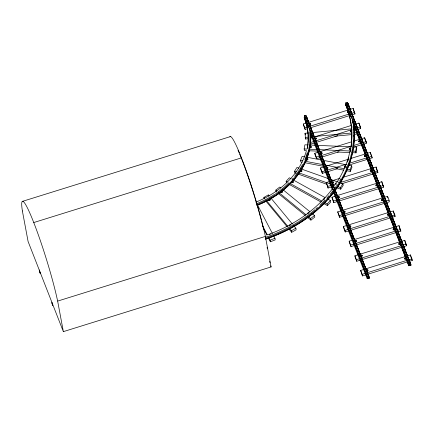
<?xml version="1.0" encoding="UTF-8"?>
<svg xmlns="http://www.w3.org/2000/svg" width="434" height="434" viewBox="0 0 434 434"><rect width="100%" height="100%" fill="white"/><g stroke="black" fill="none" stroke-linecap="round" stroke-linejoin="round"><path stroke-width="0.65" d="M291.713 181.998L291.995 182.763L293.346 182.361L293.069 181.596L292.049 181.64M306.442 117.044L306.632 116.963A87.223 68.545 -10.6 0 1 308.948 123.766M306.453 150.647L304.446 150.555L304.147 148.965L304.885 144.804L308.238 144.956M351.996 152.659L356.01 152.839L355.712 151.244L356.455 147.088L353.108 146.942M356.01 152.839L356.753 148.683L356.455 147.088M304.283 115.856L305.861 115.368L368.84 276.339L368.444 277.755A0.673 0.412 -21.4 0 0 368.802 278.004C371.792 277.391 364.999 279.523 367.886 278.292A0.673 0.412 -21.4 0 0 368.113 277.858L368.01 277.337L367.338 277.223L304.283 115.856L304.391 116.285L304.907 116.269M345.827 102.918L347.406 102.429L410.385 263.4L409.994 264.816A0.673 0.412 -21.4 0 0 410.347 265.065C413.325 264.452 406.549 266.584 409.436 265.353A0.673 0.412 -21.4 0 0 409.658 264.919L409.555 264.398L408.882 264.284L345.827 102.918L346.039 103.335M350.395 149.459L348.8 156.175C346.153 165.419 342.073 174.208 336.93 182.323M307.652 213.816L308.162 213.078M306.263 151.233C299.335 175.331 278.617 193.222 255.832 202.119M305.682 115.319L314.715 138.587M302.145 162.213L300.827 161.963L300.529 160.368L302.151 156.316L304.787 156.82M307.934 159.121L306.795 159.853L306.198 159.24L306.361 158.822L307.766 158.725L307.814 159.804L306.843 160.119L306.247 159.506L306.849 158.806M346.365 170.665L350.325 171.419L350.026 169.824L351.654 165.772L347.694 165.012M350.325 171.419L351.952 167.367L351.654 165.772M308.981 123.874L309.594 123.185L310.56 123.381L310.717 123.782L310.098 124.471L309.133 124.276M314.71 138.522L315.328 137.833L316.288 138.034L316.446 138.43L315.833 139.119L314.867 138.923M320.444 153.169L321.594 152.453L322.18 153.077L321.561 153.766L320.596 153.571M347.249 112.238L347.867 111.549M326.173 167.822L326.791 167.128L327.751 167.329L327.909 167.725L327.29 168.419L326.33 168.218M354.67 126.527L354.052 127.216L353.086 127.016M331.901 182.47L333.057 181.748L333.637 182.372L333.024 183.067L332.059 182.866M358.712 141.533L359.33 140.844L360.291 141.045M360.399 141.175L359.781 141.864L358.82 141.668M337.636 197.117L338.786 196.396L339.372 197.025L338.753 197.714L337.793 197.513M364.446 156.18L364.62 155.768M366.128 155.822L365.515 156.511L364.549 156.316M343.365 211.765L344.52 211.043L345.101 211.673L344.488 212.362L343.522 212.161M370.175 170.833L370.793 170.139M371.862 170.47L371.244 171.164L370.283 170.963M349.099 226.412L350.249 225.696L350.835 226.32L350.216 227.009L349.251 226.814M375.904 185.481L376.522 184.786M377.591 185.117L376.978 185.812L376.012 185.611M354.828 241.06L355.983 240.344L356.564 240.968L355.951 241.657L354.985 241.461M381.638 200.128L382.788 199.407M383.325 199.77L382.707 200.459L381.741 200.258M360.562 255.713L361.175 255.018L361.712 254.991L362.298 255.615L361.679 256.31L360.714 256.109M387.367 214.776L387.985 214.087L388.951 214.282M389.054 214.418L388.441 215.107L387.475 214.906M366.291 270.36L367.441 269.639L368.027 270.263L367.408 270.957L366.448 270.756M393.101 229.423L393.714 228.734M394.788 229.065L394.17 229.754L393.204 229.559M398.83 244.071L399.448 243.382M400.517 243.713L399.898 244.402L398.938 244.206M404.564 258.724L405.177 258.029M406.246 258.36L405.633 259.055L404.667 258.854M268.445 200.074L268.651 199.662M289.505 225.322L290.699 224.649M289.559 225.588L289.76 225.175M296.075 173.318L294.8 172.868L294.502 171.273L296.959 167.443L298.874 168.121M300.236 171.202L300.968 170.589L301.869 170.909M301.896 171.061L301.158 171.674L300.257 171.354M335.455 183.728L336.193 183.115M336.274 187.618L340.739 189.202L340.44 187.613L342.898 183.783L339.708 182.649M340.739 189.202L343.196 185.372L342.898 183.783M269.362 234.523L270.664 234.018M332.672 188.486C316.429 210.164 292.988 225.718 267.642 234.783M310.364 134.627L311.173 134.073M350.287 130.813L351.605 130.341M351.903 130.818L351.095 131.372L350.254 130.976M307.18 148.477A84.646 66.516 -10.6 0 0 304.158 117.712L304.907 117.321A85.46 67.161 -10.6 0 1 306.274 120.95M348.035 111.115A127.612 100.287 -10.6 0 0 345.703 104.773L346.451 104.382A0.673 0.412 -21.4 0 0 346.565 104.279M286.44 182.866L286.142 181.271L289.359 177.783L291.111 178.759M323.14 199.423L324.491 199.022M330.345 200.513L330.643 202.103L327.431 205.591L327.133 204.002L330.345 200.513L327.42 198.886M310.126 146.567L309.675 147.327L310.408 147.842L311.314 147.403L311.14 146.611M349.663 148.319L349.213 149.079L350.471 149.486M276.138 191.687L275.84 190.092L279.718 187.049L280.755 187.9M281.086 191.595L281.487 191.28M314.509 215.481L314.807 217.076L310.934 220.119L310.635 218.524L314.509 215.481L311.916 213.36M344.797 166.054L344.363 166.336L344.363 167.15L345.328 167.334M348.811 112.558L347.406 112.634L347.379 111.554L348.356 111.25L348.936 111.88L348.762 112.292L347.357 112.368M353.108 126.202L354.513 126.126L354.54 127.205L353.564 127.509M320.666 153.023L321.643 152.719L322.229 153.343L321.61 154.032L320.645 153.837M343.592 211.613L344.032 211.342M349.321 226.266L349.761 225.989M366.518 270.208L366.958 269.932M264.089 198.49L263.888 197.427L268.315 194.926L269.172 195.967M289.988 225.051L290.747 224.915M295.847 228.208L296.145 229.803L291.724 232.304L291.426 230.709L295.847 228.208L293.693 225.609M348.128 104.062L348.182 103.997A130.189 102.31 -10.6 0 1 351.6 114.028M369.562 277.972L361.148 256.423M368.84 276.339L367.327 276.713L367.338 277.223M410.385 263.4L408.871 263.774L408.882 264.284M274.934 238.288L275.232 239.883L270.398 241.771L270.1 240.176L274.934 238.288L273.366 235.293M311.683 135.001L310.332 134.784M311.731 135.267L310.711 135.365L310.315 134.361L311.124 133.808L311.965 134.204M22.79 201.257L230.519 136.564M304.462 116.285L306.719 121.954M307.69 128.632L305.135 129.43L303.621 125.567L303.323 123.972L306.523 122.979M308.438 122.383L348.068 110.041M349.983 109.444L353.178 108.446L354.99 113.903L352.43 114.701M305.135 129.43L304.836 127.835L307.391 127.043M309.952 126.245L348.936 114.104M351.497 113.307L354.692 112.308M310.25 127.84L349.875 115.498M33.749 222.555L241.472 157.857M310.332 138.224L312.252 137.627M314.167 137.03L351.242 125.486M355.712 124.091L358.913 123.093L360.421 126.961L360.719 128.551L357.524 129.549M314.699 142.884L310.863 144.077L310.565 142.488L313.766 141.489M315.681 140.893L352.115 129.549M354.03 128.947L355.31 128.551M357.225 127.954L360.421 126.961M315.979 142.488L337.712 135.717M319.793 157.732L316.598 158.725L315.084 154.862L314.786 153.273L317.981 152.274M319.901 151.678L351.86 141.723M353.775 141.126L359.526 139.336M361.446 138.739L364.641 137.746L366.155 141.609L366.453 143.198L363.258 144.197M316.598 158.725L316.299 157.135L319.495 156.137M321.41 155.54L351.453 146.187M353.368 145.591L361.039 143.198M362.96 142.602L366.155 141.609M322.348 156.934L338.965 151.759M353.026 147.381L361.978 144.593M325.522 172.379L322.326 173.378L320.818 169.515L320.52 167.92L323.715 166.922M325.63 166.325L348.003 159.359M350.558 158.562L365.26 153.983M367.175 153.386L370.37 152.394L372.182 157.851L369.627 158.643M322.326 173.378L322.028 171.783L325.223 170.784M327.144 170.188L346.316 164.22M348.876 163.423L366.773 157.846M368.688 157.249L371.884 156.256M328.082 171.582L337.668 168.598M348.535 165.213L367.066 159.441M331.896 186.832L328.061 188.025L326.249 182.568L329.444 181.569M331.364 180.973L339.67 178.385M342.231 177.593L370.989 168.631M372.909 168.034L376.104 167.041L377.911 172.499L375.356 173.296M328.061 188.025L327.762 186.43L330.958 185.437M332.873 184.841L335.433 184.043M339.263 182.85L372.502 172.499M374.417 171.897L377.613 170.904M341.482 183.842L372.801 174.088M336.985 201.68L333.789 202.673L332.281 198.81L331.983 197.215L335.178 196.222M337.093 195.626L376.723 183.284M378.638 182.687L381.833 181.689L383.645 187.146L381.09 187.944M333.789 202.673L333.491 201.078L336.686 200.085M338.607 199.488L378.231 187.146M380.151 186.549L383.347 185.551M338.905 201.078L378.529 188.736M343.354 216.127L339.524 217.32L337.712 211.863L340.907 210.87M342.827 210.273L382.452 197.931M384.372 197.334L387.567 196.336L389.076 200.199L389.374 201.794L386.179 202.792M339.524 217.32L339.225 215.725L342.421 214.732M344.336 214.136L383.965 201.794M385.88 201.197L389.076 200.199M344.634 215.731L384.264 203.389M348.448 230.975L345.252 231.968L343.739 228.105L343.44 226.51L346.636 225.517M348.556 224.921L388.186 212.579M390.101 211.982L393.296 210.984L394.81 214.852L395.108 216.441L391.913 217.439M345.252 231.968L344.954 230.378L348.149 229.38M350.07 228.783L389.694 216.441M391.614 215.844L394.81 214.852M351.003 230.177L390.633 217.835M354.182 245.622L350.981 246.615L349.473 242.752L349.175 241.163L352.37 240.165M354.285 239.568L393.915 227.226M395.83 226.629L399.03 225.637L400.837 231.089L398.282 231.886M63.359 331.636L271.087 266.943L265.369 236.4L57.646 301.093L63.359 331.636L28.091 241.494L22.378 210.946M350.981 246.615L350.683 245.026L353.884 244.027M355.799 243.431L395.428 231.089M397.343 230.492L400.539 229.499M356.737 244.825L395.727 232.684M359.911 260.27L356.715 261.268L355.202 257.4L354.904 255.81L358.099 254.812M360.019 254.215L399.643 241.874M401.564 241.277L404.759 240.284L406.571 245.742L404.011 246.534M356.715 261.268L356.417 259.673L359.612 258.675M361.527 258.078L401.157 245.736M403.077 245.139L406.273 244.147M362.466 259.472L401.455 247.331M366.28 274.722L362.444 275.916L360.638 270.458L363.833 269.46M365.748 268.863L405.378 256.521M407.293 255.924L410.488 254.932L412.3 260.389L409.745 261.187M362.444 275.916L362.146 274.321L365.341 273.328M367.262 272.726L406.886 260.389M408.806 259.787L412.002 258.794M367.56 274.321L407.184 261.979M368.802 276.832L305.682 115.314M351.529 114.001A130.129 102.261 -10.6 0 0 348.106 103.986L348.149 103.976M345.73 104.8L348.627 111.695M308.178 138.744L305.503 138.999L305.042 133.271L308.379 132.956M312.382 132.571L351.768 128.811M353.77 128.621L355.777 128.431M305.205 137.404L308.547 137.09M310.549 136.9L311.883 136.77M313.885 136.58L351.936 132.945M353.938 132.755L357.274 132.435M334.88 136.195L351.567 134.605M354.236 134.35L357.573 134.03M345.28 167.068L344.308 166.884L344.314 166.07L345.719 165.978M309.643 123.451L310.18 123.419M315.377 138.099L316.343 138.3L316.494 138.696L315.344 139.417M365.059 155.491L366.025 155.692M332.569 182.041L333.106 182.014L333.692 182.638L333.073 183.332L332.108 183.132M338.303 196.694L338.835 196.662L339.421 197.291L338.802 197.98L337.842 197.779M349.728 227.308L350.705 227.004L350.884 226.586L350.298 225.962M355.495 240.637L356.46 240.837L356.439 241.651L355.034 241.727M361.224 255.284L361.761 255.257L362.347 255.881L361.191 256.602M269.107 199.401L270.051 199.645L269.981 200.459L268.575 200.475L268.603 199.396L269.59 199.13L270.002 199.38L269.926 200.193L268.527 200.21M309.578 145.016L315.605 145.281M317.612 145.368L351.095 146.849M304.147 148.965L306.827 149.079M309.507 149.198L316.869 149.524M318.881 149.616L350.357 151.01M352.365 151.097L355.712 151.244M308.466 150.734L317.167 151.119M319.847 151.238L321.187 151.298M337.261 152.008L349.983 152.573M336.67 182.888L335.661 183.067L335.531 184.146M336.377 184.2L335.477 183.88M306.767 157.195L321.29 159.972M323.27 160.347L346.37 164.763M300.529 160.368L302.509 160.748M305.145 161.253L322.967 164.654M324.947 165.034L344.086 168.69M346.728 169.195L350.026 169.824M304.787 162.717L323.265 166.249M335.808 168.647L343.728 170.161M324.442 198.756L323.091 199.157L323.368 199.922M347.412 102.435L410.38 263.883M300.784 168.804L328.858 178.786M330.773 179.47L337.153 181.737M294.502 171.273L296.417 171.951M298.332 172.634L330.231 183.978M332.786 184.889L334.701 185.568M337.251 186.474L340.44 187.613M297.99 174.001L326.704 184.211M309.111 212.915L308.113 212.812L307.597 213.55L307.814 213.924M307.386 158.768L307.82 158.99M348.404 111.516L348.833 111.744M309.187 124.536L310.147 124.737L310.766 124.048L310.608 123.647M371.325 170.112L371.754 170.34M377.059 184.759L377.488 184.987M327.377 167.367L327.8 167.595L327.784 168.408L326.379 168.484M394.251 228.702L394.68 228.93M344.569 211.309L344.997 211.537L344.976 212.351L343.571 212.427M399.985 243.355L400.408 243.582M367.495 269.905L367.918 270.132L367.902 270.946L366.497 271.022M292.869 179.73L325.077 197.589M286.142 181.271L287.313 181.922M290.238 183.544L321.86 201.078M324.203 202.374L327.133 204.002M289.369 184.488L320.986 202.022M323.33 203.318L327.431 205.591M282.312 189.17L309.838 211.662M275.84 190.092L276.881 190.938M278.438 192.213L305.959 214.705M308.037 216.403L310.635 218.524M278.216 193.385L305.221 215.448M307.299 217.146L310.934 220.119M270.892 198.045L292.402 224.047M263.888 197.427L264.751 198.468M266.042 200.031L287.981 226.548M289.272 228.11L291.426 230.709M265.912 201.105L286.988 226.581M289.142 229.185L291.724 232.304M282.485 191.383L282.702 191.757L282.192 192.495L280.972 192.018M257.395 204.756L272.427 233.497M262.896 226.402L267.279 234.783M268.532 237.181L270.1 240.176M263.194 227.996L266.953 235.179M268.521 238.174L270.398 241.771M39.239 269.981L40.145 273.263L39.619 270.952M51.836 302.178L52.742 305.46L51.988 303.518L52.221 303.86M353.477 110.041L354.99 113.903M360.719 128.551L358.913 123.093M365.157 139.889L366.453 143.198M370.886 154.537L372.182 157.851M376.403 168.636L377.911 172.499M382.132 183.284L383.645 187.146M393.812 213.132L395.108 216.441M399.54 227.779L400.837 231.089M405.058 241.874L406.571 245.742M410.786 256.527L412.3 260.389M348.111 103.976L411.106 265.033M410.461 263.791L347.406 102.429M347.368 102.923L357.247 128.171M357.741 129.435L368.113 155.947M368.607 157.211L380.71 188.139M381.204 189.403L400.219 238.011M400.712 239.275L410.347 263.894M409.853 263.807L410.347 265.065M408.92 263.026L409.658 264.919M345.969 102.766L408.953 263.736M346.006 103.346L348.757 110.279M352.63 120.164L409.436 265.353M352.082 120.533L408.888 265.722M350.439 116.708L345.746 104.713A127.677 100.335 -10.6 0 1 348.09 111.055M352.663 122.388L408.741 265.771M309.051 123.31L306.605 116.914A87.158 68.496 -10.6 0 1 308.71 123.11M309.529 124.487L326.341 167.502M326.818 168.68L333.996 187.07M334.722 188.877L349.31 226.206M349.788 227.383L360.67 255.246M305.937 115.759L333.854 187.114M334.337 188.356L369.421 278.015M315.209 139.846L325.581 166.358M326.075 167.622L333.48 186.56M334.473 189.083L338.173 198.555M338.672 199.819L357.687 248.422M358.18 249.686L368.553 276.198M368.309 276.746L368.802 278.004M304.424 115.704L367.403 276.675M309.599 129.316L332.65 188.237M333.361 190.141L367.886 278.292M307.907 127.119L304.201 117.652A84.706 66.57 -10.6 0 1 307.994 143.301M309.637 131.54L332.373 189.701M333.1 191.508L367.197 278.709M303.323 123.972L304.836 127.835M310.136 141.381L310.565 142.488M314.786 153.273L316.299 157.135M320.52 167.92L322.028 171.783M326.249 182.568L327.762 186.43M331.983 197.215L333.491 201.078M337.712 211.863L339.225 215.725M343.44 226.51L344.954 230.378M349.175 241.163L350.683 245.026M354.904 255.81L356.417 259.673M360.638 270.458L362.146 274.321M310.218 142.423L310.863 144.077M270.664 265.868L271.087 266.943M52.216 303.149L52.254 303.735M410.488 254.932L410.689 255.995M404.759 240.284L404.96 241.347M399.03 225.637L399.329 227.226M393.296 210.984L393.595 212.579M387.567 196.336L387.866 197.931M381.833 181.689L382.034 182.752M376.104 167.041L376.305 168.104M370.37 152.394L370.669 153.989M364.641 137.746L364.94 139.336M353.178 108.446L353.379 109.509M305.042 133.271L305.341 134.865M268.315 194.926L268.51 195.989M267.1 247.407L267.349 248.731M269.709 261.349L269.959 262.678M305.46 137.822L305.503 138.999M353.553 129.321L353.645 136.178M265.353 236.351A61.639 5.637 72.7 0 0 241.467 157.819A61.639 5.637 72.7 0 0 229.879 136.819M57.624 301.044A61.639 5.637 72.7 0 0 33.738 222.512A61.639 5.637 72.7 0 0 22.394 211M238.022 150.224A59.344 5.425 72.7 0 1 239.205 152.974M239.693 154.141A59.344 5.425 72.7 0 1 241.722 159.186M241.955 159.783A59.344 5.425 72.7 0 1 248.281 177.191M248.481 177.788A59.344 5.425 72.7 0 1 250.516 183.853M250.716 184.466A59.344 5.425 72.7 0 1 252.523 190.059M252.718 190.683A59.344 5.425 72.7 0 1 254.861 197.578M255.051 198.208A59.344 5.425 72.7 0 1 256.912 204.447M257.091 205.06A59.344 5.425 72.7 0 1 258.664 210.571M258.832 211.174A59.344 5.425 72.7 0 1 260.433 217.027M260.601 217.662A59.344 5.425 72.7 0 1 261.263 220.174M261.577 221.405A59.344 5.425 72.7 0 1 262.19 223.825M262.358 224.481A59.344 5.425 72.7 0 1 262.988 227.069M346.69 104.952A128.431 100.927 -10.6 0 1 348.8 110.751M349.007 111.397A128.431 100.927 -10.6 0 1 349.582 113.345M349.94 114.647A128.431 100.927 -10.6 0 1 350.433 116.61M348.486 112.341A127.677 100.335 -10.6 0 1 351.697 130.146M351.741 130.813A127.677 100.335 -10.6 0 1 351.415 143.719M351.35 144.332A127.677 100.335 -10.6 0 1 351.122 146.182M350.536 149.876A127.677 100.335 -10.6 0 1 350.309 151.108M348.703 157.851A127.677 100.335 -10.6 0 1 347.791 160.895M348.437 112.395A127.612 100.287 -10.6 0 1 351.649 130.195M351.686 130.862A127.612 100.287 -10.6 0 1 350.797 148.07M350.488 149.92A127.612 100.287 -10.6 0 1 350.254 151.146M348.654 157.889A127.612 100.287 -10.6 0 1 347.346 162.148M353.412 122.545A130.189 102.31 -10.6 0 1 335.156 190.493M334.006 192.034A130.189 102.31 -10.6 0 1 265.543 239.145M353.032 120.674A130.129 102.261 -10.6 0 1 334.717 190.944M334.337 191.459A130.129 102.261 -10.6 0 1 265.516 239.058M353.13 126.826A129.375 101.67 -10.6 0 1 353.347 129.294M353.547 135.5A129.375 101.67 -10.6 0 1 334.809 189.544M334.055 190.564A129.375 101.67 -10.6 0 1 265.255 238.402M346.809 166.363A129.077 101.437 -10.6 0 1 346.066 168.18M340.766 178.889A129.077 101.437 -10.6 0 1 339.746 180.636M339.041 181.797A129.077 101.437 -10.6 0 1 338.325 182.947M337.278 184.569A129.077 101.437 -10.6 0 1 336.583 185.611M335.873 186.653A129.077 101.437 -10.6 0 1 334.413 188.709M332.9 190.748A129.077 101.437 -10.6 0 1 330.122 194.253M328.885 195.734A129.077 101.437 -10.6 0 1 326.753 198.17M324.995 200.085A129.077 101.437 -10.6 0 1 319.896 205.206M317.46 207.457A129.077 101.437 -10.6 0 1 315.963 208.781M314.954 209.66A129.077 101.437 -10.6 0 1 299.048 221.389M298.511 221.731A129.077 101.437 -10.6 0 1 265.646 237.246M310.429 131.48A87.223 68.545 -10.6 0 1 310.668 134.095M310.706 134.752A87.223 68.545 -10.6 0 1 281.954 191.193M280.988 191.936A87.223 68.545 -10.6 0 1 269.585 199.412M269.037 199.716A87.223 68.545 -10.6 0 1 256.971 205.401M310.277 130.797A87.158 68.496 -10.6 0 1 310.598 134.057M310.641 134.714A87.158 68.496 -10.6 0 1 281.905 191.117M280.939 191.861A87.158 68.496 -10.6 0 1 269.547 199.331M268.999 199.635A87.158 68.496 -10.6 0 1 256.939 205.315M309.724 132.744A86.409 67.905 -10.6 0 1 256.635 204.674M307.196 152.876A86.106 67.666 -10.6 0 1 306.16 156.099M305.927 156.739A86.106 67.666 -10.6 0 1 304.836 159.528M302.509 164.464A86.106 67.666 -10.6 0 1 301.928 165.549M301.635 166.086A86.106 67.666 -10.6 0 1 299.406 169.808M299.064 170.334A86.106 67.666 -10.6 0 1 294.583 176.47M293.351 177.956A86.106 67.666 -10.6 0 1 292.071 179.421M288.93 182.741A86.106 67.666 -10.6 0 1 277.657 192.24M277.158 192.593A86.106 67.666 -10.6 0 1 275.655 193.629M274.635 194.307A86.106 67.666 -10.6 0 1 258.724 202.776M258.143 203.02A86.106 67.666 -10.6 0 1 256.971 203.503M306.469 121.563A85.46 67.161 -10.6 0 1 307.516 125.274M307.923 143.942A84.706 66.57 -10.6 0 1 307.229 148.439M291.664 181.732L291.946 182.497L293.297 182.096L293.015 181.331L292.511 181.222L291.664 181.732M309.702 146.632L309.876 147.424L311.265 147.137L311.091 146.345L309.702 146.632M349.24 148.385L349.413 149.171L350.797 148.884L350.873 148.455L350.14 147.94L349.24 148.385M281.037 191.329L281.14 192.126L281.606 192.311L282.653 191.492L281.97 190.933L281.037 191.329M358.837 140.855L358.869 141.934L360.274 141.858L360.242 140.779L358.837 140.855M364.571 155.502L364.598 156.582L366.003 156.506L365.976 155.426L364.571 155.502M370.3 170.15L370.332 171.229L371.737 171.153L371.705 170.074L370.3 170.15M376.034 184.797L376.061 185.877L377.466 185.801L377.439 184.721L376.034 184.797M381.763 199.445L381.795 200.524L383.195 200.448L383.168 199.369L381.763 199.445M387.497 214.092L387.524 215.172L388.929 215.096L388.897 214.016L387.497 214.092M393.226 228.745L393.253 229.825L394.658 229.749L394.631 228.669L393.226 228.745M398.954 243.393L398.987 244.472L400.392 244.396L400.36 243.317L398.954 243.393M404.689 258.04L404.716 259.12L406.121 259.044L406.094 257.964L404.689 258.04M300.436 170.54L300.306 171.62L301.69 171.718L301.82 170.643L300.436 170.54M350.536 130.173L350.303 131.242L351.649 131.459L351.887 130.39L350.536 130.173"/></g></svg>
